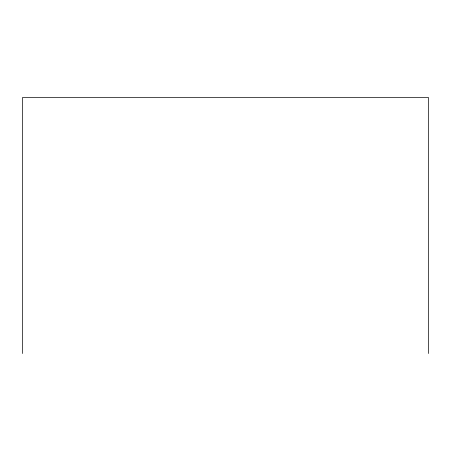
<?xml version="1.0" encoding="UTF-8"?>
<svg xmlns="http://www.w3.org/2000/svg" width="451" height="451" viewBox="0 0 451 451"><rect width="100%" height="100%" fill="white"/><g stroke="black" fill="none" stroke-linecap="round" stroke-linejoin="round"><path stroke-width="0.68" d="M428.45 353.511L428.45 97.489L22.55 97.489L22.55 353.511"/></g></svg>
